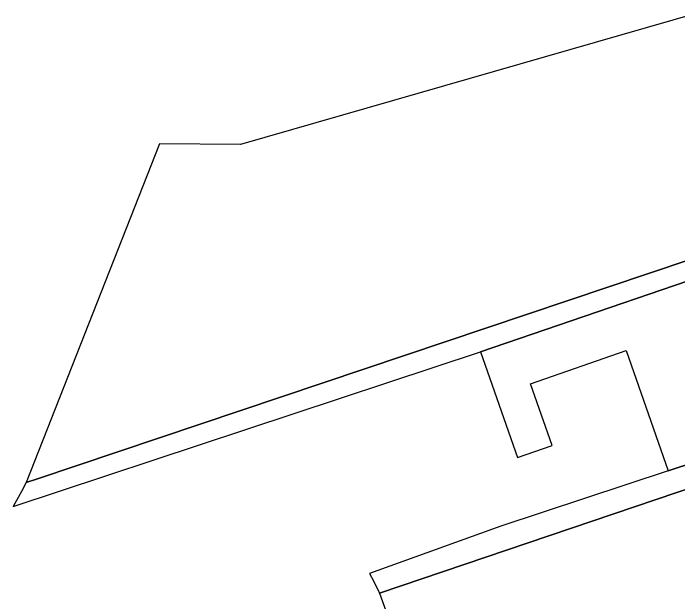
# Model space of a CAD drawing. Header units: metres. Extents: x -192 to 539, y -156 to 372.
# Drawn here: x -192.3 to -20, y 180.3 to 332.9 of the extents above; entities that cross this region are included whole.
import ezdxf

# ---------------------------------------------------------------- set-up
doc = ezdxf.new("R2010")
doc.units = ezdxf.units.M

msp = doc.modelspace()

# ---------------------------------------------------------------- linework, layer by layer
at = {"color": 3}
for points in [[(-15.26, 332.95), (-133.51, 298.93), (-154.44, 299.15), (-189, 211.37), (-186.33, 212.29), (4.29, 276.33), (-15.26, 332.95)], [(20.98, 228.87), (5.92, 271.64), (-71.39, 245.27), (-61.8, 217.87), (-52.82, 221.01), (-58.4, 236.97), (-33.62, 245.63), (-22.79, 214.45), (20.98, 228.87)], [(34.66, 191.78), (23.58, 223.76), (-97.55, 182.71), (-86.22, 151.22), (34.66, 191.78)]]:
    msp.add_lwpolyline(points, close=True, dxfattribs=at)
at = {"color": 0}
for points in [[(-71.39, 245.27), (5.92, 271.64), (5, 274.31), (4.29, 276.33), (-186.33, 212.29), (-189, 211.37), (-190.22, 209.11), (-192.32, 205.22), (-71.39, 245.27)], [(23.58, 223.76), (22.16, 226.54), (20.98, 228.87), (-22.79, 214.45), (-66.07, 200.05), (-100.13, 187.85), (-98.99, 185.76), (-97.55, 182.71), (23.58, 223.76)]]:
    msp.add_lwpolyline(points, close=True, dxfattribs=at)

doc.saveas('drawing.dxf')
